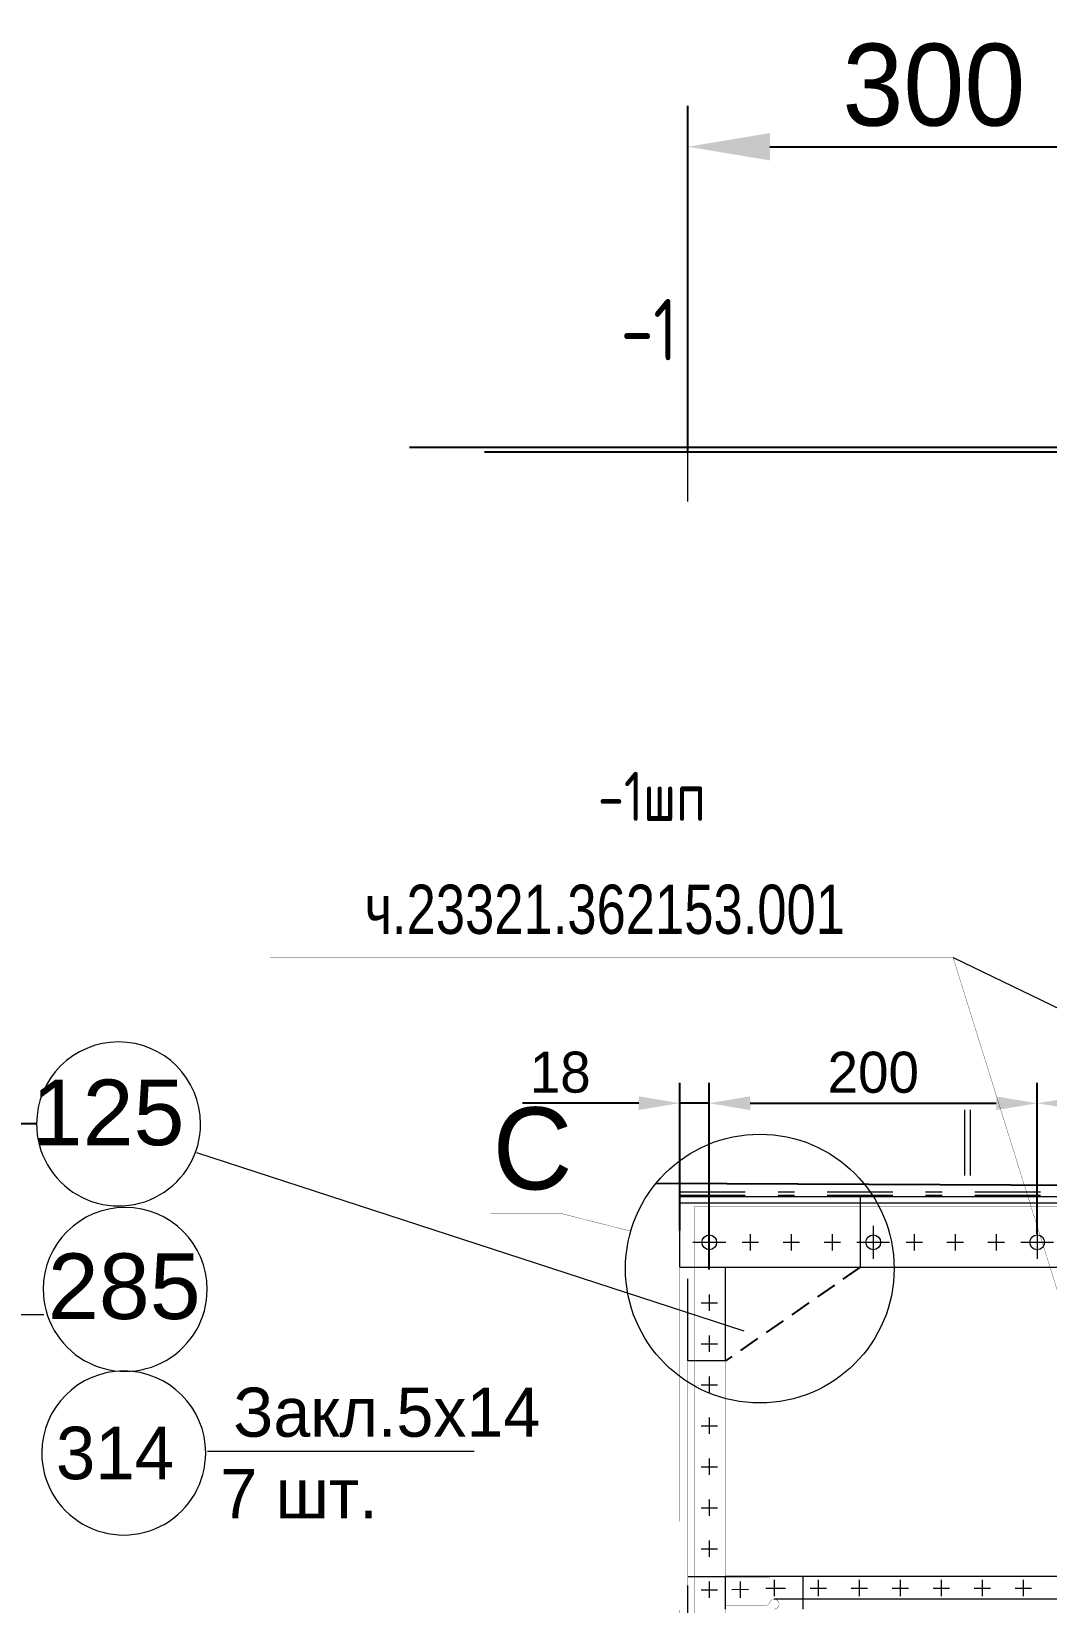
# Model space of a CAD drawing. Header units: millimetres. Extents: x 42007 to 66124, y -556 to 6894.
# Drawn here: x 43462 to 44081, y 4698 to 5656 of the extents above; entities that cross this region are included whole.
import ezdxf
from ezdxf.enums import TextEntityAlignment as Align

# ---------------------------------------------------------------- set-up
doc = ezdxf.new("R2010")
doc.units = ezdxf.units.MM
for name, pattern in [('DASH2', [1040, 900, -60, 20, -60]), ('K5LT32769', [0]), ('K5LT32770', [0]), ('K5LT32773', [0]), ('K5LT32778', [0]), ('K5LT32781', [90, 40, -20, 10, -20]), ('K5LT32790', [520, 450, -30, 10, -30]), ('K5LT32792', [0]), ('K5LT32793', [10, 5, -5]), ('K5LT32794', [0]), ('K5LT32795', [75, 50, -25]), ('K5LT32799', [95.25, 63.5, -31.75]), ('K5LT32800', [19.05, 12.7, -6.35])]:
    doc.linetypes.add(name, pattern=pattern)
doc.layers.get('Defpoints').update_dxf_attribs({"color": 250})
doc.layers.add('pen_7', color=1, linetype='Continuous')
doc.styles.add('KTEXTSTYLE', font='GOST_AU.SHX', dxfattribs={"width": 0.96, "height": 5})
doc.styles.add('style5', font='arial.ttf', dxfattribs={"height": 3})
doc.dimstyles.new('ISO-10', dxfattribs={"dimscale": 10, "dimtxt": 2.5, "dimasz": 2.5, "dimexe": 1.25, "dimexo": 0, "dimtad": 1, "dimdec": 0, "dimtxsty": 'Standard', "dimcen": 2.5, "dimclrd": 7, "dimclre": 7, "dimclrt": 6, "dimadec": 0, "dimazin": 0, "dimtfac": 1, "dimtdec": 0, "dimtmove": 0, "dimatfit": 3, "dimfxl": 1, "dimarcsym": 0})
doc.dimstyles.new('PB20', dxfattribs={"dimscale": 20, "dimtxt": 2.5, "dimasz": 2.5, "dimexe": 1.25, "dimexo": 0, "dimtad": 1, "dimdec": 0, "dimtxsty": 'Standard', "dimcen": 2.5, "dimclrd": 7, "dimclre": 7, "dimclrt": 4, "dimadec": 0, "dimazin": 0, "dimtfac": 1, "dimtdec": 0, "dimtmove": 0, "dimatfit": 3, "dimfxl": 1.25, "dimarcsym": 0})

# ---------------------------------------------------------------- blocks, each defined once
blk = doc.blocks.new('*D203')
at = {"color": 7, "lineweight": -2, "transparency": 16777216}
for p, q in [((43862.36, 5399.59), (43862.36, 5610.64)), ((44162.36, 5399.59), (44162.36, 5610.64)), ((43912.36, 5585.64), (44112.36, 5585.64))]:
    blk.add_line(p, q, dxfattribs=at)
at = {"color": 7, "transparency": 16777216}
for points in [[(43912.36, 5593.97), (43912.36, 5577.31), (43862.36, 5585.64)], [(44112.36, 5593.97), (44112.36, 5577.31), (44162.36, 5585.64)]]:
    blk.add_solid(points, dxfattribs=at)
at = {"layer": 'Defpoints', "color": 0, "transparency": 16777216}
for p in [(44162.36, 5585.64), (43862.36, 5399.59), (44162.36, 5399.59)]:
    blk.add_point(p, dxfattribs=at)
at = {"color": 4, "transparency": 16777216, "insert": (44012.36, 5623.14), "char_height": 50, "attachment_point": 5}
blk.add_mtext('300', dxfattribs=at)
blk = doc.blocks.new('*D239')
at = {"color": 7, "lineweight": -2, "transparency": 16777216}
for p, q in [((43857.36, 4924.99), (43857.36, 5015.09)), ((43875.36, 4901.18), (43875.36, 5015.09)), ((43832.36, 5002.59), (43761.53, 5002.59)), ((43875.36, 5002.59), (43857.36, 5002.59)), ((43900.36, 5002.59), (43925.36, 5002.59))]:
    blk.add_line(p, q, dxfattribs=at)
at = {"color": 7, "transparency": 16777216}
for points in [[(43832.36, 5006.76), (43832.36, 4998.43), (43857.36, 5002.59)], [(43900.36, 5006.76), (43900.36, 4998.43), (43875.36, 5002.59)]]:
    blk.add_solid(points, dxfattribs=at)
at = {"layer": 'Defpoints', "color": 0, "transparency": 16777216}
for p in [(43857.36, 5002.59), (43857.36, 4924.99), (43875.36, 4901.18)]:
    blk.add_point(p, dxfattribs=at)
at = {"color": 6, "transparency": 16777216, "insert": (43784.45, 5021.34), "char_height": 25, "attachment_point": 5}
blk.add_mtext('18', dxfattribs=at)
blk = doc.blocks.new('*D240')
at = {"color": 7, "lineweight": -2, "transparency": 16777216}
for p, q in [((43875.4, 4979.11), (43875.4, 5015.03)), ((44075.4, 4981.11), (44075.4, 5015.03)), ((43900.4, 5002.53), (44050.4, 5002.53))]:
    blk.add_line(p, q, dxfattribs=at)
at = {"color": 7, "transparency": 16777216}
for points in [[(43900.4, 5006.7), (43900.4, 4998.37), (43875.4, 5002.53)], [(44050.4, 5006.7), (44050.4, 4998.37), (44075.4, 5002.53)]]:
    blk.add_solid(points, dxfattribs=at)
at = {"layer": 'Defpoints', "color": 0, "transparency": 16777216}
for p in [(44075.4, 5002.53), (44075.4, 4981.11), (43875.4, 4979.11)]:
    blk.add_point(p, dxfattribs=at)
at = {"color": 6, "transparency": 16777216, "insert": (43975.4, 5021.28), "char_height": 25, "attachment_point": 5}
blk.add_mtext('200', dxfattribs=at)
blk = doc.blocks.new('*D241')
at = {"color": 7, "lineweight": -2, "transparency": 16777216}
for p, q in [((44075.4, 4922.99), (44075.4, 5015.03)), ((44148.06, 4924.99), (44148.06, 5015.03)), ((44100.4, 5002.53), (44123.06, 5002.53))]:
    blk.add_line(p, q, dxfattribs=at)
at = {"color": 7, "transparency": 16777216}
for points in [[(44100.4, 5006.7), (44100.4, 4998.37), (44075.4, 5002.53)], [(44123.06, 5006.7), (44123.06, 4998.37), (44148.06, 5002.53)]]:
    blk.add_solid(points, dxfattribs=at)
at = {"layer": 'Defpoints', "color": 0, "transparency": 16777216}
for p in [(44148.06, 5002.53), (44148.06, 4924.99), (44075.4, 4922.99)]:
    blk.add_point(p, dxfattribs=at)
at = {"color": 6, "transparency": 16777216, "insert": (44111.73, 5021.28), "char_height": 25, "attachment_point": 5}
blk.add_mtext('73', dxfattribs=at)

msp = doc.modelspace()

# ---------------------------------------------------------------- linework, layer by layer
at = {"color": 0, "linetype": 'K5LT32778', "lineweight": 18}
msp.add_line((43862.362, 5369.474), (43862.362, 5416.93), dxfattribs=at)
msp.add_line((43862.362, 5369.474), (43862.362, 5416.93), dxfattribs=at)
at = {"color": 0, "linetype": 'DASH2'}
for p, q in [((43692.624, 5402.591), (46372.487, 5402.591)), ((43692.624, 5402.591), (46372.487, 5402.591)), ((43738.362, 5399.59), (47272.487, 5399.59)), ((43738.362, 5399.59), (47272.487, 5399.59))]:
    msp.add_line(p, q, dxfattribs=at)
at = {"color": 0, "linetype": 'K5LT32790', "lineweight": 18}
msp.add_line((43912.362, 5399.653), (47023.402, 5399.653), dxfattribs=at)
msp.add_line((43912.362, 5399.653), (47023.402, 5399.653), dxfattribs=at)
at = {"color": 7, "linetype": 'K5LT32769', "lineweight": 18}
for p, q in [((44024.053, 5091.479), (44741.1, 4745.286)), ((43896.58, 4863.594), (43562.884, 4972.25)), ((45238.362, 4945.588), (43857.362, 4945.588)), ((43857.362, 4902.588), (43857.362, 4945.588)), ((43875.403, 4927.772), (43875.403, 4907.772)), ((43975.362, 4927.772), (43975.362, 4907.772)), ((44075.362, 4927.772), (44075.362, 4907.772)), ((43865.403, 4917.772), (43885.403, 4917.772)), ((43895.418, 4917.772), (43905.418, 4917.772)), ((43895.418, 4917.772), (43905.418, 4917.772)), ((43900.418, 4922.772), (43900.418, 4912.772)), ((43900.418, 4922.772), (43900.418, 4912.772)), ((43920.403, 4917.772), (43930.403, 4917.772)), ((43920.403, 4917.772), (43930.403, 4917.772)), ((43925.403, 4922.772), (43925.403, 4912.772)), ((43925.403, 4922.772), (43925.403, 4912.772)), ((43945.403, 4917.772), (43955.403, 4917.772)), ((43945.403, 4917.772), (43955.403, 4917.772)), ((43950.403, 4922.772), (43950.403, 4912.772)), ((43950.403, 4922.772), (43950.403, 4912.772)), ((43965.362, 4917.772), (43985.362, 4917.772)), ((43995.377, 4917.772), (44005.377, 4917.772)), ((43995.377, 4917.772), (44005.377, 4917.772)), ((44000.377, 4922.772), (44000.377, 4912.772)), ((44000.377, 4922.772), (44000.377, 4912.772)), ((44020.362, 4917.772), (44030.362, 4917.772)), ((44020.362, 4917.772), (44030.362, 4917.772)), ((44025.362, 4922.772), (44025.362, 4912.772)), ((44025.362, 4922.772), (44025.362, 4912.772)), ((44045.362, 4917.772), (44055.362, 4917.772)), ((44045.362, 4917.772), (44055.362, 4917.772)), ((44050.362, 4922.772), (44050.362, 4912.772)), ((44050.362, 4922.772), (44050.362, 4912.772)), ((44065.362, 4917.772), (44085.362, 4917.772)), ((43857.362, 4902.588), (45238.362, 4902.588)), ((43875.362, 4885.953), (43875.362, 4875.953)), ((43870.362, 4880.953), (43880.362, 4880.953)), ((43406.076, 4873.751), (43469.54, 4873.751)), ((43875.362, 4860.953), (43875.362, 4850.953)), ((43870.362, 4855.953), (43880.362, 4855.953)), ((43885.362, 4845.588), (43862.362, 4845.588)), ((43870.362, 4830.953), (43880.362, 4830.953)), ((43875.362, 4835.953), (43875.362, 4825.953)), ((43875.362, 4810.953), (43875.362, 4800.953)), ((43870.362, 4805.953), (43880.362, 4805.953)), ((43569.403, 4790.457), (43732.044, 4790.457)), ((43870.362, 4780.953), (43880.362, 4780.953)), ((43875.362, 4785.953), (43875.362, 4775.953)), ((43875.362, 4760.953), (43875.362, 4750.953)), ((43870.362, 4755.953), (43880.362, 4755.953)), ((43875.362, 4735.953), (43875.362, 4725.953)), ((43870.362, 4730.953), (43880.362, 4730.953)), ((45191.848, 4714.016), (43885.36, 4714.016)), ((43885.36, 4694.189), (43885.36, 4714.016)), ((43870.362, 4705.953), (43880.362, 4705.953)), ((43875.362, 4710.953), (43875.362, 4700.953)), ((43899.236, 4706.027), (43889.237, 4705.878)), ((43894.163, 4710.952), (43894.311, 4700.953)), ((43909.882, 4706.992), (43921.882, 4706.992)), ((43914.882, 4711.992), (43914.882, 4701.992)), ((43936.882, 4706.992), (43946.882, 4706.992)), ((43941.882, 4711.992), (43941.882, 4701.992)), ((43961.882, 4706.992), (43971.882, 4706.992)), ((43966.882, 4711.992), (43966.882, 4701.992)), ((43986.882, 4706.992), (43996.882, 4706.992)), ((43991.882, 4711.992), (43991.882, 4701.992)), ((44011.882, 4706.992), (44021.882, 4706.992)), ((44016.882, 4711.992), (44016.882, 4701.992)), ((44036.882, 4706.992), (44046.882, 4706.992)), ((44041.882, 4711.992), (44041.882, 4701.992)), ((44061.882, 4706.992), (44071.882, 4706.992)), ((44066.882, 4711.992), (44066.882, 4701.992)), ((45198.803, 4700.189), (43914.919, 4700.189))]:
    msp.add_line(p, q, dxfattribs=at)
at = {"color": 7, "linetype": 'K5LT32781', "lineweight": 18}
for p, q in [((44031.132, 4998.588), (44031.132, 4948.588)), ((44034.543, 4998.588), (44034.543, 4948.588)), ((43857.343, 4948.588), (46004.362, 4948.588)), ((43857.343, 4946.588), (46004.362, 4946.588))]:
    msp.add_line(p, q, dxfattribs=at)
at = {"color": 0}
for p, q in [((43465.107, 4989.923), (43302.339, 4989.966)), ((43842.871, 4953.744), (47022.362, 4939.588))]:
    msp.add_line(p, q, dxfattribs=at)
at = {"color": 7, "linetype": 'K5LT32795', "lineweight": 18}
for p, q in [((43967.362, 4945.588), (43967.362, 4902.588)), ((43862.362, 4845.588), (43862.362, 4902.588)), ((43862.362, 4658.588), (43862.362, 4714.018)), ((43862.362, 4714.018), (43932.362, 4714.018)), ((43932.362, 4714.018), (43932.362, 4694.188))]:
    msp.add_line(p, q, dxfattribs=at)
at = {"color": 7, "linetype": 'K5LT32794', "lineweight": 18}
msp.add_line((45238.362, 4941.588), (43857.362, 4941.588), dxfattribs=at)
at = {"color": 7, "linetype": 'K5LT32800'}
msp.add_line((43967.362, 4902.588), (43885.362, 4845.588), dxfattribs=at)
at = {"color": 7, "linetype": 'K5LT32770', "lineweight": 18}
msp.add_line((43885.362, 4845.588), (43885.362, 4902.588), dxfattribs=at)
at = {"color": 7, "linetype": 'K5LT32769', "const_width": 0.18}
for points in [[(44135.473, 4735.714), (44024.053, 5091.479), (43607.529, 5091.479)], [(43827.672, 4924.546), (43784.785, 4935.385), (43741.998, 4935.385)]]:
    msp.add_lwpolyline(points, dxfattribs=at)
at = {"color": 7, "linetype": 'K5LT32799', "const_width": 0.18}
msp.add_lwpolyline([(46902.641, 3822.588), (44737.362, 3822.588, -0.4142136), (43866.362, 4693.588), (43866.362, 4939.588), (45238.362, 4939.588)], format="xyb", dxfattribs=at)
at = {"color": 7, "linetype": 'K5LT32792', "const_width": 0.25}
msp.add_lwpolyline([(43857.362, 4693.588), (43857.362, 4902.588), (43857.362, 4693.588, 0.168797), (44046.989, 4147.891)], format="xyb", dxfattribs=at)
at = {"color": 7, "linetype": 'K5LT32773', "const_width": 0.18}
for points in [[(44068.955, 4165.254, -0.168797), (43885.362, 4693.588), (43885.362, 4902.588)], [(43914.921, 4694.189, 1.9199053), (43912.131, 4698.22, -0.2999446), (43909.541, 4696.171), (43885.362, 4696.171)]]:
    msp.add_lwpolyline(points, format="xyb", dxfattribs=at)
at = {"color": 7, "linetype": 'K5LT32793', "const_width": 0.18}
msp.add_lwpolyline([(44050.911, 4150.992, -0.168797), (43862.362, 4693.588), (43862.362, 4845.588)], format="xyb", dxfattribs=at)
at = {"color": 7, "linetype": 'K5LT32769', "lineweight": 18}
for centre, radius in [((43906.209, 4901.754), 81.942), ((43875.362, 4917.772), 4.5), ((43975.362, 4917.772), 4.5), ((44075.362, 4917.772), 4.5)]:
    msp.add_circle(centre, radius, dxfattribs=at)
for centre, start, end in [((43515.107, 4989.923), 0, 179.999977), ((43515.107, 4989.923), 179.999977, 0), ((43519.143, 4889.087), 0, 179.999977), ((43519.143, 4889.087), 179.999977, 0), ((43518.239, 4789.332), 0, 179.999977), ((43518.239, 4789.332), 179.999977, 0)]:
    msp.add_arc(centre, 50, start, end, dxfattribs=at)

# ---------------------------------------------------------------- texts
at = {"color": 0, "style": 'KTEXTSTYLE', "width": 0.965}
msp.add_text('-1', height=37.5, dxfattribs=at).set_placement((43821.429, 5455.359))
at = {"color": 7, "attachment_point": 1}
for s, insert, char_height, style in [('\\H3.5;\\W0.965;\\Q15;\\Q0;\\H30.00;-1шп', (43807.474, 5204.634), 2.5, 'KTEXTSTYLE'), ('\\H3.5;\\W0.965;\\Q15;\\Q0;\\H30.00;Закл.5х14', (43585.137, 4829.23), 3, 'style5'), ('\\H3.5;\\W0.965;\\Q15;\\Q0;\\H30.00;7 шт.', (43577.212, 4779.58), 3, 'style5')]:
    msp.add_mtext(s, dxfattribs=dict(at, insert=insert, char_height=char_height, style=style))
at = {"color": 7, "char_height": 3, "attachment_point": 1, "rotation": 359.99983, "style": 'style5'}
for s, insert in [('{\\H10x;\\W0.765;ч.23321.362153.001}', (43665.148, 5135.783)), ('\\H3.5;\\W0.965;\\Q15;\\Q0;\\H50.00;С', (43743.249, 5000.043))]:
    msp.add_mtext(s, dxfattribs=dict(at, insert=insert))
at = {"layer": 'pen_7', "color": 2, "linetype": 'Continuous', "style": 'style5'}
for s, p in [('125', (43508.697, 4996.975)), ('285', (43518.577, 4890.994))]:
    msp.add_text(s, height=40, dxfattribs=at).set_placement(p, align=Align.MIDDLE_CENTER)
at = {"layer": 'pen_7', "color": 2, "style": 'style5', "width": 0.965}
msp.add_text('314', height=32, dxfattribs=at).set_placement((43476.914, 4773.345))

# ---------------------------------------------------------------- dimensions: what is measured, and where the dimension line sits
at = {"color": 0}
dim = msp.add_linear_dim(base=(44162.362, 5585.641), p1=(43862.362, 5399.59), p2=(44162.362, 5399.59), text='300', dimstyle='PB20', dxfattribs=at)
dim.commit()
dim.dimension.update_dxf_attribs({"geometry": '*D203', "text_midpoint": (44012.362, 5623.141)})
at = {"color": 4}
for base, p1, p2, picture, middle in [((43857.362, 5002.594), (43875.362, 4901.176), (43857.362, 4924.992), '*D239', (43784.445, 5021.344)), ((44075.403, 5002.532), (43875.403, 4979.113), (44075.403, 4981.113), '*D240', (43975.403, 5021.282)), ((44148.062, 5002.532), (44075.403, 4922.992), (44148.062, 4924.992), '*D241', (44111.732, 5021.282))]:
    dim = msp.add_linear_dim(base=base, p1=p1, p2=p2, dimstyle='ISO-10', override={"dimfxl": 1.25}, dxfattribs=at)
    dim.commit()
    dim.dimension.update_dxf_attribs({"geometry": picture, "text_midpoint": middle})

doc.saveas('drawing.dxf')
